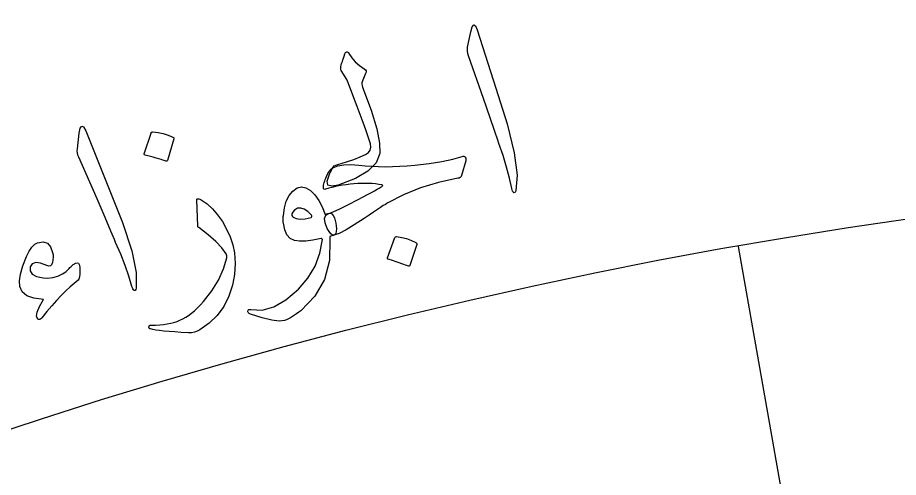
# Model space of a CAD drawing. Header units: millimetres. Extents: x -78 to 78, y -78 to 100.
# Drawn here: x -19.33 to -8.78, y 57.91 to 63.42 of the extents above; entities that cross this region are included whole.
import ezdxf

# ---------------------------------------------------------------- set-up
doc = ezdxf.new("R2010")
doc.units = ezdxf.units.MM
for name, color, linetype in [('ENGRAVE', 7, 'Continuous'), ('ENGRAVE_FINE', 8, 'Continuous'), ('TEXT', 5, 'Continuous')]:
    doc.layers.add(name, color=color, linetype=linetype)

msp = doc.modelspace()

# ---------------------------------------------------------------- linework, layer by layer
at = {"layer": 'ENGRAVE'}
for radius in [75.95, 75.95, 73.9156, 70.1375, 70.1375, 67.1538, 61.6125, 61.6125]:
    msp.add_circle((0, 0), radius, dxfattribs=at)
at = {"layer": 'ENGRAVE_FINE'}
msp.add_lwpolyline([(-10.6989, 60.6765), (-9.8241, 55.7155)], dxfattribs=at)
at = {"layer": 'TEXT'}
for points in [[(-13.9021, 63.2475), (-13.8855, 63.3075), (-13.8668, 63.3314), (-13.846, 63.3192), (-13.8232, 63.2709), (-13.6, 62.5736), (-13.465, 62.1451), (-13.3804, 61.7978), (-13.3457, 61.5317), (-13.3605, 61.347), (-13.367, 61.3307), (-13.3738, 61.3212), (-13.3809, 61.3185), (-13.3884, 61.3226), (-13.3953, 61.33), (-13.4014, 61.3403), (-13.4065, 61.3535), (-13.4108, 61.3695), (-13.4383, 61.4954), (-13.4732, 61.6276), (-13.5157, 61.7662), (-13.5657, 61.9112), (-13.578, 61.9492), (-13.6125, 62.0517), (-13.6693, 62.2185), (-13.7483, 62.4498), (-13.9292, 62.9613), (-13.9368, 62.9889), (-13.9411, 63.015), (-13.9418, 63.0396), (-13.9392, 63.0627)], [(-15.1032, 61.9064), (-15.1299, 61.9879), (-15.159, 62.0734), (-15.1904, 62.163), (-15.2242, 62.2566), (-15.2607, 62.3544), (-15.3001, 62.457), (-15.3424, 62.5642), (-15.3877, 62.676), (-15.4522, 62.7857), (-15.4564, 62.8012), (-15.4582, 62.8164), (-15.4576, 62.8315), (-15.4546, 62.8464), (-15.4525, 62.8542), (-15.4493, 62.8646), (-15.4449, 62.8775), (-15.4394, 62.893), (-15.433, 62.9112), (-15.4259, 62.9323), (-15.4182, 62.9562), (-15.4097, 62.983), (-15.4066, 62.9918), (-15.4018, 62.9987), (-15.3954, 63.0037), (-15.3873, 63.0068), (-15.3801, 63.0071), (-15.3733, 63.0041), (-15.3669, 62.998), (-15.361, 62.9888), (-15.3268, 62.9368), (-15.2849, 62.8886), (-15.2354, 62.8442), (-15.1783, 62.8035), (-15.1636, 62.7918), (-15.1558, 62.7783), (-15.1551, 62.7632), (-15.1614, 62.7464), (-15.2029, 62.6476), (-15.2054, 62.6361), (-15.2052, 62.6217), (-15.2024, 62.6046), (-15.197, 62.5847), (-15.0957, 62.3096), (-15.0279, 62.0854), (-14.9933, 61.9121), (-14.9917, 61.7896), (-15.0351, 61.6793), (-15.1324, 61.5799), (-15.2834, 61.4911), (-15.4881, 61.4124), (-15.5674, 61.397), (-15.6122, 61.4117), (-15.6225, 61.4566), (-15.5982, 61.5319), (-15.5932, 61.5423), (-15.5884, 61.5524), (-15.5837, 61.5623), (-15.5791, 61.572), (-15.5747, 61.5815), (-15.5704, 61.5907), (-15.5662, 61.5997), (-15.5622, 61.6085), (-15.5512, 61.626), (-15.5363, 61.6403), (-15.5175, 61.6514), (-15.4949, 61.6592), (-15.3917, 61.6885), (-15.3017, 61.7182), (-15.2249, 61.7483), (-15.1613, 61.7788), (-15.1268, 61.8024), (-15.1057, 61.8315), (-15.0978, 61.8662), (-15.1032, 61.9064)], [(-18.5898, 62.0318), (-18.5777, 62.0928), (-18.5608, 62.1181), (-18.5392, 62.1075), (-18.5128, 62.061), (-18.2381, 61.3823), (-18.0715, 60.9651), (-17.9612, 60.625), (-17.9067, 60.3623), (-17.9077, 60.177), (-17.9129, 60.1603), (-17.919, 60.1503), (-17.9259, 60.1471), (-17.9337, 60.1506), (-17.9411, 60.1575), (-17.9479, 60.1673), (-17.954, 60.18), (-17.9595, 60.1957), (-17.9963, 60.3192), (-18.0411, 60.4484), (-18.0938, 60.5835), (-18.1545, 60.7243), (-18.1696, 60.7613), (-18.2117, 60.8609), (-18.2807, 61.023), (-18.3768, 61.2477), (-18.5954, 61.7443), (-18.6051, 61.7713), (-18.6113, 61.797), (-18.6139, 61.8215), (-18.6129, 61.8447)], [(-17.7302, 62.0354), (-17.7275, 62.04), (-17.723, 62.0437), (-17.7167, 62.0462), (-17.7085, 62.0478), (-17.6454, 62.0414), (-17.5842, 62.029), (-17.5249, 62.0107), (-17.4675, 61.9863), (-17.4613, 61.9818), (-17.4577, 61.9767), (-17.4566, 61.9708), (-17.4581, 61.9642), (-17.5331, 61.708), (-17.5367, 61.7014), (-17.5429, 61.6983), (-17.5516, 61.6987), (-17.5629, 61.7026), (-17.5727, 61.706), (-17.588, 61.7109), (-17.6089, 61.7174), (-17.6352, 61.7253), (-17.6675, 61.7346), (-17.7061, 61.7453), (-17.7509, 61.7571), (-17.802, 61.7703), (-17.8091, 61.7729), (-17.8132, 61.7764), (-17.8144, 61.7806), (-17.8128, 61.7858)], [(-15.2408, 61.652), (-15.1647, 61.6428), (-15.0864, 61.6364), (-15.0057, 61.6327), (-14.9227, 61.6318), (-14.8377, 61.6334), (-14.7509, 61.6372), (-14.6624, 61.6432), (-14.5722, 61.6515), (-14.3989, 61.671), (-14.2469, 61.6946), (-14.1162, 61.7226), (-14.0066, 61.7549), (-13.9947, 61.7577), (-13.9842, 61.757), (-13.9753, 61.7529), (-13.9679, 61.7454), (-13.9625, 61.7358), (-13.9595, 61.7252), (-13.959, 61.7137), (-13.9609, 61.7012), (-14.0129, 61.5278), (-14.0186, 61.5135), (-14.0277, 61.503), (-14.0405, 61.4963), (-14.0567, 61.4934), (-14.2881, 61.4442), (-14.5054, 61.3784), (-14.7083, 61.296), (-14.8967, 61.1973), (-14.9071, 61.1916), (-14.9247, 61.1809), (-14.9494, 61.1652), (-14.9812, 61.1445), (-15.0202, 61.1188), (-15.0663, 61.088), (-15.1195, 61.0521), (-15.1797, 61.0112), (-15.2967, 60.9337), (-15.3957, 60.8742), (-15.4767, 60.833), (-15.5399, 60.81), (-15.5579, 60.8119), (-15.5776, 60.8264), (-15.599, 60.8535), (-15.6222, 60.8933), (-15.647, 60.961), (-15.6521, 61.0131), (-15.6376, 61.0494), (-15.6033, 61.0701), (-15.5483, 61.0903), (-15.4714, 61.1251), (-15.3725, 61.1746), (-15.2516, 61.2386), (-15.1906, 61.2711), (-15.1372, 61.2995), (-15.0914, 61.324), (-15.0531, 61.3444), (-15.0227, 61.3607), (-15.0002, 61.373), (-14.9857, 61.3813), (-14.9791, 61.3854), (-14.9768, 61.3875), (-14.9747, 61.3892), (-14.973, 61.3907), (-14.9715, 61.3919), (-14.9702, 61.3929), (-14.9689, 61.3937), (-14.9675, 61.3943), (-14.9661, 61.3947), (-14.9583, 61.4012), (-14.956, 61.4064), (-14.959, 61.4102), (-14.9675, 61.4128), (-15.0038, 61.4201), (-15.0417, 61.4257), (-15.0811, 61.4295), (-15.122, 61.4316), (-15.1644, 61.4322), (-15.2084, 61.4313), (-15.254, 61.4291), (-15.3012, 61.4255), (-15.3473, 61.4211), (-15.3926, 61.4157), (-15.4371, 61.4093), (-15.4808, 61.402), (-15.5233, 61.3936), (-15.5641, 61.384), (-15.6033, 61.3733), (-15.6409, 61.3614), (-15.6511, 61.3601), (-15.6588, 61.3622), (-15.6638, 61.3677), (-15.6662, 61.3764), (-15.6654, 61.3933), (-15.6633, 61.4102), (-15.6601, 61.4269), (-15.6557, 61.4436), (-15.6504, 61.4605), (-15.6445, 61.4779), (-15.6379, 61.4959), (-15.6307, 61.5144), (-15.6136, 61.5504), (-15.5949, 61.5795), (-15.5743, 61.6018), (-15.552, 61.6172), (-15.4919, 61.6412), (-15.4199, 61.655), (-15.3362, 61.6586), (-15.2408, 61.652)], [(-15.5889, 60.7636), (-15.5947, 60.5093), (-15.6549, 60.2819), (-15.7692, 60.0812), (-15.9374, 59.9069), (-15.9621, 59.8872), (-15.9868, 59.8688), (-16.0114, 59.8517), (-16.036, 59.8359), (-16.0605, 59.8218), (-16.0846, 59.8094), (-16.1085, 59.7988), (-16.1322, 59.7901), (-16.1949, 59.7825), (-16.2837, 59.7929), (-16.3986, 59.8211), (-16.5398, 59.8669), (-16.5557, 59.8746), (-16.5663, 59.8835), (-16.5715, 59.8934), (-16.5714, 59.9045), (-16.5669, 59.9142), (-16.5591, 59.9202), (-16.5479, 59.9225), (-16.5335, 59.9211), (-16.3979, 59.9142), (-16.2583, 59.9524), (-16.1147, 60.0357), (-15.9665, 60.1639), (-15.8525, 60.2969), (-15.7665, 60.4403), (-15.7087, 60.5943), (-15.679, 60.7589), (-15.6809, 60.764), (-15.6836, 60.7677), (-15.687, 60.7701), (-15.6913, 60.7711), (-15.7911, 60.7514), (-15.8778, 60.7411), (-15.9513, 60.7402), (-16.0118, 60.7489), (-16.0633, 60.7734), (-16.1027, 60.8157), (-16.1301, 60.8758), (-16.1454, 60.9537), (-16.1465, 60.9642), (-16.1472, 60.9751), (-16.1477, 60.9862), (-16.1478, 60.9976), (-16.1477, 61.0095), (-16.1474, 61.022), (-16.1468, 61.0351), (-16.1461, 61.0489), (-16.134, 61.1399), (-16.111, 61.2189), (-16.077, 61.2857), (-16.0321, 61.3403), (-15.9811, 61.3771), (-15.9289, 61.3902), (-15.8756, 61.3798), (-15.8212, 61.3459), (-15.7678, 61.2928), (-15.7209, 61.2273), (-15.6804, 61.1494), (-15.6464, 61.0591), (-15.6407, 61.0606), (-15.6353, 61.0623), (-15.6302, 61.0641), (-15.6252, 61.066), (-15.6203, 61.068), (-15.6151, 61.0698), (-15.6097, 61.0714), (-15.6041, 61.073), (-15.5836, 61.0738), (-15.5654, 61.0652), (-15.5494, 61.0472), (-15.5355, 61.0198), (-15.5247, 60.9886), (-15.517, 60.9562), (-15.5125, 60.9227), (-15.5111, 60.8879), (-15.5128, 60.8566), (-15.5177, 60.8333), (-15.5258, 60.818), (-15.537, 60.8107), (-15.5913, 60.7968), (-15.5903, 60.7915), (-15.5896, 60.7842), (-15.5891, 60.7749), (-15.5889, 60.7636)], [(-17.1827, 61.2289), (-17.1825, 61.2345), (-17.1817, 61.2392), (-17.1802, 61.2429), (-17.178, 61.2456), (-17.1701, 61.2486), (-17.1593, 61.2478), (-17.1454, 61.2432), (-17.1285, 61.2348), (-17.0586, 61.1873), (-16.9934, 61.1281), (-16.9327, 61.0571), (-16.8766, 60.9745), (-16.8255, 60.8829), (-16.7841, 60.7901), (-16.7524, 60.6963), (-16.7304, 60.6013), (-16.7215, 60.4706), (-16.7301, 60.3405), (-16.7563, 60.2109), (-16.7999, 60.0818), (-16.8604, 59.9588), (-16.9385, 59.8504), (-17.034, 59.7566), (-17.1472, 59.6772), (-17.1787, 59.6602), (-17.2118, 59.6485), (-17.2464, 59.6422), (-17.2825, 59.6412), (-17.3681, 59.6463), (-17.4455, 59.6515), (-17.5149, 59.6568), (-17.5762, 59.6623), (-17.6292, 59.6681), (-17.6738, 59.6742), (-17.71, 59.6807), (-17.7376, 59.6875), (-17.7438, 59.6903), (-17.7486, 59.6935), (-17.752, 59.6972), (-17.7539, 59.7013), (-17.755, 59.7069), (-17.755, 59.7126), (-17.7538, 59.7182), (-17.7514, 59.7237), (-17.7477, 59.7285), (-17.7424, 59.7318), (-17.7355, 59.7337), (-17.727, 59.7341), (-17.6751, 59.7352), (-17.6259, 59.738), (-17.5796, 59.7425), (-17.536, 59.7486), (-17.4949, 59.7565), (-17.4558, 59.7662), (-17.4189, 59.7779), (-17.384, 59.7915), (-17.3499, 59.8076), (-17.3155, 59.8272), (-17.2807, 59.8501), (-17.2455, 59.8764), (-17.21, 59.9063), (-17.1743, 59.9398), (-17.1382, 59.9771), (-17.1018, 60.0182), (-17.0026, 60.1449), (-16.9232, 60.2743), (-16.8637, 60.4064), (-16.8241, 60.5413), (-16.8221, 60.552), (-16.8226, 60.5634), (-16.8256, 60.5757), (-16.8312, 60.5888), (-16.8835, 60.6609), (-16.9554, 60.7372), (-17.0472, 60.8175), (-17.1588, 60.9018), (-17.1643, 60.9076), (-17.1682, 60.9131), (-17.1704, 60.9183), (-17.171, 60.9231)], [(-15.8094, 61.0509), (-15.8532, 61.0958), (-15.8959, 61.1245), (-15.9375, 61.1369), (-15.9779, 61.1331), (-15.9995, 61.1209), (-16.0176, 61.1058), (-16.0322, 61.0877), (-16.0434, 61.0667), (-16.046, 61.0564), (-16.0442, 61.0465), (-16.0379, 61.037), (-16.027, 61.0279), (-15.9906, 61.0096), (-15.9432, 61.003), (-15.8846, 61.0081), (-15.8149, 61.0249), (-15.8081, 61.0282), (-15.805, 61.0336), (-15.8054, 61.0412), (-15.8094, 61.0509)], [(-14.811, 60.7834), (-14.8083, 60.7879), (-14.8039, 60.7912), (-14.7976, 60.7935), (-14.7896, 60.7947), (-14.7285, 60.7854), (-14.6695, 60.7702), (-14.6125, 60.7492), (-14.5576, 60.7222), (-14.5517, 60.7175), (-14.5484, 60.7122), (-14.5475, 60.7063), (-14.5492, 60.6997), (-14.63, 60.4477), (-14.6337, 60.4413), (-14.6398, 60.4385), (-14.6482, 60.4393), (-14.6591, 60.4437), (-14.6685, 60.4476), (-14.6832, 60.4532), (-14.7032, 60.4606), (-14.7286, 60.4697), (-14.7596, 60.4805), (-14.7967, 60.4929), (-14.8399, 60.5068), (-14.8891, 60.5223), (-14.8958, 60.5252), (-14.8997, 60.5289), (-14.9008, 60.5332), (-14.899, 60.5382)], [(-18.5842, 60.3389), (-18.5858, 60.317), (-18.5895, 60.2984), (-18.5954, 60.2829), (-18.6035, 60.2707), (-18.6512, 60.2334), (-18.7008, 60.1907), (-18.7525, 60.1427), (-18.806, 60.0894), (-18.8615, 60.0305), (-18.9187, 59.9659), (-18.9777, 59.8955), (-19.0384, 59.8195), (-19.0497, 59.8089), (-19.061, 59.8029), (-19.0722, 59.8017), (-19.0833, 59.8052), (-19.0866, 59.807), (-19.0891, 59.8088), (-19.0908, 59.8104), (-19.0917, 59.8119), (-19.1027, 59.8423), (-19.0943, 59.8907), (-19.0664, 59.9569), (-19.0188, 60.0411), (-19.1334, 60.0552), (-19.2188, 60.0859), (-19.275, 60.1333), (-19.3021, 60.1975), (-19.3065, 60.2638), (-19.2949, 60.3458), (-19.2671, 60.4435), (-19.2229, 60.5569), (-19.1904, 60.6204), (-19.1573, 60.6689), (-19.1238, 60.7023), (-19.0898, 60.7206), (-19.0239, 60.7304), (-18.9718, 60.7139), (-18.9334, 60.6714), (-18.9089, 60.6027), (-18.9042, 60.5757), (-18.9031, 60.5468), (-18.9058, 60.516), (-18.9121, 60.4832), (-18.9217, 60.4571), (-18.936, 60.4423), (-18.955, 60.4388), (-18.9787, 60.4468), (-19.0534, 60.4765), (-19.1114, 60.4838), (-19.1525, 60.4686), (-19.1767, 60.4311), (-19.179, 60.3828), (-19.154, 60.3447), (-19.1019, 60.3167), (-19.0226, 60.2989), (-18.9651, 60.2955), (-18.907, 60.3025), (-18.8482, 60.3197), (-18.7887, 60.3472), (-18.77, 60.3591), (-18.7511, 60.3737), (-18.7318, 60.3912), (-18.7122, 60.4115), (-18.7018, 60.4222), (-18.6915, 60.4323), (-18.6814, 60.4417), (-18.6714, 60.4506), (-18.6618, 60.4585), (-18.6527, 60.4653), (-18.6439, 60.471), (-18.6356, 60.4756), (-18.6131, 60.4816), (-18.5971, 60.4742), (-18.5875, 60.4537), (-18.5842, 60.4198)]]:
    msp.add_lwpolyline(points, close=True, dxfattribs=at)

doc.saveas('drawing.dxf')
